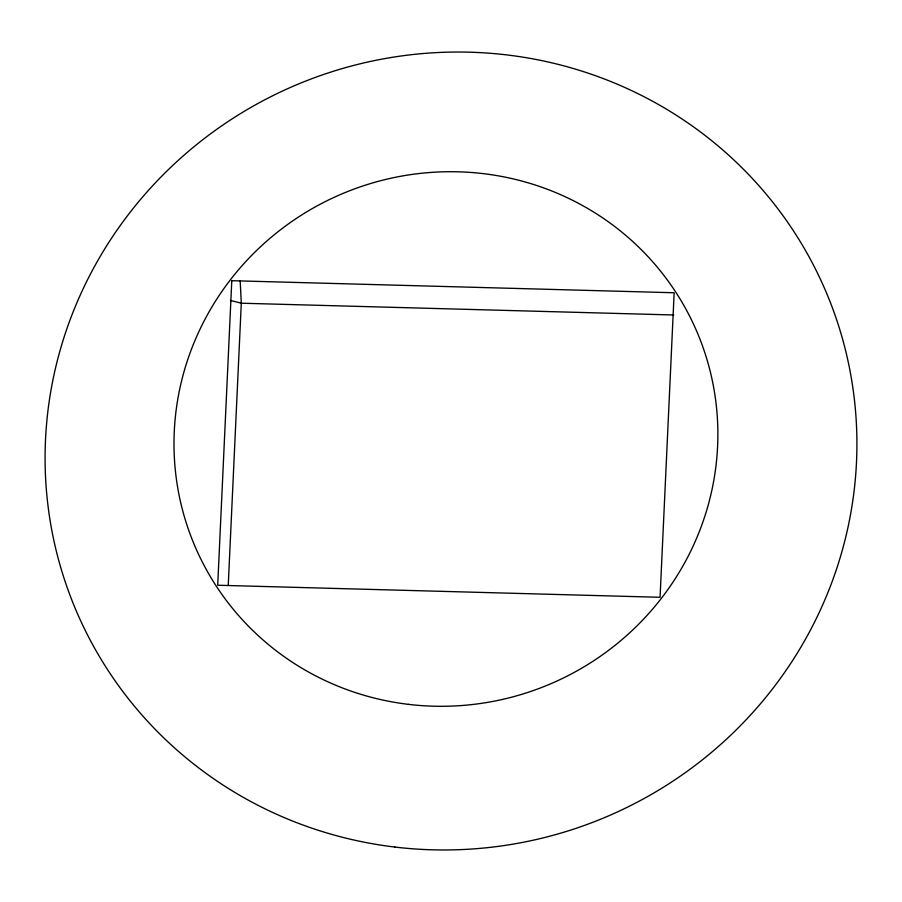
<?xml version="1.0" encoding="UTF-8"?>
<svg xmlns="http://www.w3.org/2000/svg" width="902" height="902" viewBox="0 0 902 902"><rect width="100%" height="100%" fill="white"/><g stroke="black" fill="none" stroke-linecap="round" stroke-linejoin="round"><path stroke-width="1.35" d="M228.251 585.297L241.296 303.207L240.18 280.736M673.794 314.99L241.296 303.207L230.416 300.434M231.791 280.702L217.709 585.24L660.061 597.293L674.155 292.755L231.791 280.702M394.997 847.068A407.4 397.432 -22.9 0 0 827.168 294.548A407.4 397.432 -22.9 0 0 130.835 211.384A407.4 397.432 -22.9 0 0 394.997 847.068M408.414 704.349A272.945 266.27 -22.9 0 0 697.945 334.18A272.945 266.27 -22.9 0 0 231.431 278.47A272.945 266.27 -22.9 0 0 408.414 704.349"/></g></svg>
